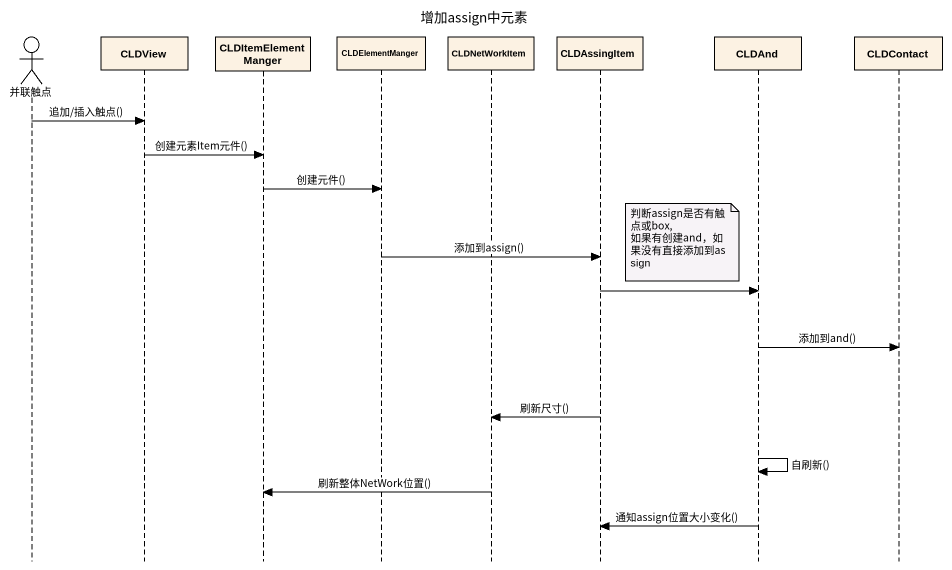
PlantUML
@startuml
title 增加assign中元素
hide footbox
actor 并联触点
participant CLDView
participant CLDItemElementManger
participant CLDElementManger
participant CLDNetWorkItem
participant CLDAssingItem
participant CLDAnd
participant CLDContact

并联触点 -> CLDView : 追加/插入触点()
CLDView -> CLDItemElementManger : 创建元素Item元件()
CLDItemElementManger -> CLDElementManger : 创建元件()
note left of CLDAnd : 判断assign是否有触点或box,如果有创建and，如果没有直接添加到assign
CLDElementManger -> CLDAssingItem : 添加到assign()
CLDAssingItem -> CLDAnd
CLDAnd -> CLDContact : 添加到and()
CLDAssingItem -> CLDNetWorkItem : 刷新尺寸()
CLDAnd -> CLDAnd : 自刷新()
CLDNetWorkItem -> CLDItemElementManger : 刷新整体NetWork位置()
CLDAnd -> CLDAssingItem : 通知assign位置大小变化()
@enduml
